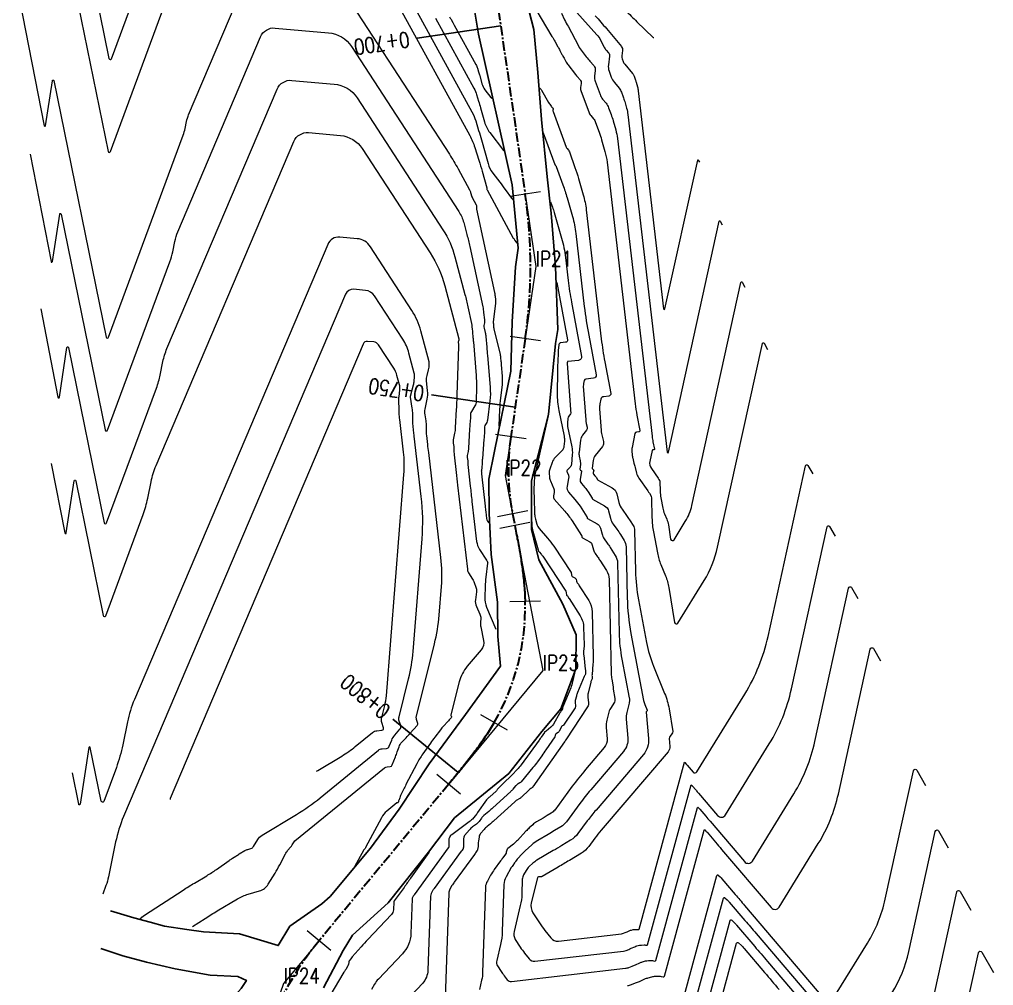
# Model space of a CAD drawing. Extents: x 337736 to 342002, y 3067251 to 3069533.
# Drawn here: x 338739.5 to 338866.2, y 3068732.4 to 3068858.2 of the extents above; entities that cross this region are included whole.
import ezdxf
from ezdxf.enums import TextEntityAlignment as Align

# ---------------------------------------------------------------- set-up
doc = ezdxf.new("R2010")
doc.units = 0
doc.header["$MEASUREMENT"] = 0
doc.linetypes.add('Center', pattern=[2, 1.25, -0.25, 0.25, -0.25])
for name, color, linetype, lineweight in [('BEC', 3, 'Continuous', 13), ('BES', 3, 'Continuous', 13), ('Chainage', 7, 'Continuous', 25), ('Contour', 4, 'Continuous', 0), ('IP_Line', 150, 'Continuous', 9), ('RC', 9, 'Center', 30)]:
    doc.layers.add(name, color=color, linetype=linetype, lineweight=lineweight)
doc.layers.add('IPName', color=7, linetype='Continuous')
doc.layers.add('RoadEdge', color=51, linetype='Continuous')
doc.styles.get("Standard").update_dxf_attribs({"font": 'simplex.shx'})

msp = doc.modelspace()

# ---------------------------------------------------------------- linework, layer by layer
at = {"layer": 'BEC'}
for points in [[(338807.3, 3068835.7), (338803.34, 3068835.12)], [(338807.3, 3068835.7), (338803.34, 3068835.12)], [(338807.3, 3068816.31), (338803.34, 3068816.89)], [(338807.3, 3068816.31), (338803.34, 3068816.89)], [(338805.43, 3068803.56), (338801.47, 3068804.14)], [(338805.43, 3068803.56), (338801.47, 3068804.14)], [(338805.64, 3068794.2), (338801.71, 3068793.44)], [(338805.64, 3068794.2), (338801.71, 3068793.44)], [(338807.31, 3068782.45), (338803.31, 3068782.35)], [(338807.31, 3068782.45), (338803.31, 3068782.35)], [(338803.01, 3068765.64), (338799.55, 3068767.65)], [(338803.01, 3068765.64), (338799.55, 3068767.65)], [(338780.03, 3068736.97), (338776.95, 3068739.53)], [(338780.03, 3068736.97), (338776.95, 3068739.53)]]:
    msp.add_lwpolyline(points, dxfattribs=at)
at = {"layer": 'BES'}
for points in [[(338807.3, 3068835.7), (338803.34, 3068835.12)], [(338807.3, 3068835.7), (338803.34, 3068835.12)], [(338807.3, 3068816.31), (338803.34, 3068816.89)], [(338807.3, 3068816.31), (338803.34, 3068816.89)], [(338805.43, 3068803.56), (338801.47, 3068804.14)], [(338805.43, 3068803.56), (338801.47, 3068804.14)], [(338805.64, 3068794.2), (338801.71, 3068793.44)], [(338805.64, 3068794.2), (338801.71, 3068793.44)], [(338805.93, 3068792.67), (338802, 3068791.92)], [(338805.93, 3068792.67), (338802, 3068791.92)], [(338796.88, 3068757.34), (338793.8, 3068759.89)], [(338796.88, 3068757.34), (338793.8, 3068759.89)], [(338780.03, 3068736.97), (338776.95, 3068739.53)], [(338780.03, 3068736.97), (338776.95, 3068739.53)]]:
    msp.add_lwpolyline(points, dxfattribs=at)
at = {"layer": 'Chainage'}
for p, q in [((338802.13, 3068857.31), (338791.24, 3068855.72)), ((338804.01, 3068807.7), (338793.13, 3068809.29)), ((338796.6, 3068760.14), (338788.08, 3068767.1))]:
    msp.add_line(p, q, dxfattribs=at)
at = {"layer": 'Contour'}
for points, elevation in [([(338741.15, 3068902.25), (338751.16, 3068853.06, 0.75516), (338751.49, 3068853.04), (338763.98, 3068886.88, 0.05294)], 1398), ([(338742.1, 3068884.9), (338751.04, 3068840.98, 0.75516), (338751.36, 3068840.95), (338764.3, 3068876, 0.0381)], 1399), ([(338805.7, 3068866.19), (338814.64, 3068856.17, -0.06431), (338815.12, 3068855.47), (338815.6, 3068854.54, 0.05956), (338815.85, 3068854.16), (338816.16, 3068853.8, -0.21137), (338816.28, 3068853.39), (338816.14, 3068852.24, 0.11977), (338816.23, 3068851.43), (338816.52, 3068850.66, 0.08499), (338816.93, 3068849.95), (338817.53, 3068849.21, -0.0863), (338817.84, 3068848.67), (338818.06, 3068848.08, -0.01705), (338818.26, 3068847.48), (338818.51, 3068846.59, -0.04104), (338818.67, 3068845.78), (338823.79, 3068801.83, 0.84645), (338823.96, 3068801.82), (338830.56, 3068831.89, -0.68822), (338830.69, 3068831.91), (338830.95, 3068831.44)], 1392), ([(338739.52, 3068860.74), (338742.72, 3068844.3, 0.84092), (338742.9, 3068844.31), (338743.8, 3068850.18, -0.83733), (338743.99, 3068850.19), (338750.79, 3068816.82, 0.75516), (338751.11, 3068816.79), (338760.82, 3068843.09, 0.0381), (338761.07, 3068843.97), (338761.26, 3068844.88, -0.05012), (338761.53, 3068845.76), (338768.72, 3068862.7, -0.3251)], 1401), ([(338782.09, 3068861.16), (338795.45, 3068840.61, -0.01874), (338796.58, 3068838.72), (338798.07, 3068835.99, -0.04956), (338798.22, 3068835.63), (338798.39, 3068835.09, -0.0566), (338798.4, 3068835.05), (338798.4, 3068835.01, 0.1056), (338798.42, 3068834.98), (338798.93, 3068834.04, -0.12496), (338798.97, 3068833.85), (338798.97, 3068833.65, 0.05274), (338798.99, 3068833.46), (338801.32, 3068822.62, -0.02801), (338801.4, 3068822.14), (338801.45, 3068821.65, -0.05717), (338801.44, 3068821.17), (338801.13, 3068818.79, 0.10582), (338801.14, 3068818.67), (338801.18, 3068818.56, -0.06122), (338801.2, 3068818.44), (338801.21, 3068818.12, 0.04758), (338801.25, 3068817.87), (338802.05, 3068814.57, -0.03866), (338802.12, 3068814.13), (338802.16, 3068813.68, 0.00003), (338802.2, 3068813.22), (338802.32, 3068811.73, -0.05092), (338802.3, 3068810.59), (338802.1, 3068808.91, 0.0206), (338801.98, 3068807.41), (338801.9, 3068805.28, 0.131715), (338801.92, 3068805.22, 0.131715)], 1401), ([(338805.46, 3068861.62), (338808.8, 3068855.95, -0.00497), (338809.16, 3068855.32), (338809.56, 3068854.61, -0.00706), (338809.83, 3068854.11), (338810.1, 3068853.61, 0.0077), (338810.37, 3068853.11), (338810.66, 3068852.6, 0.03751), (338810.98, 3068852.12), (338811.74, 3068851.15, 0.01111), (338812.09, 3068850.72), (338812.46, 3068850.3, -0.21137), (338812.6, 3068849.83), (338812.53, 3068849.31, 0.11977), (338812.59, 3068848.79), (338813.58, 3068846.11, 0.08499), (338813.85, 3068845.64), (338814.2, 3068845.22, -0.0863), (338814.47, 3068844.75), (338814.93, 3068843.49, -0.01705), (338815.26, 3068842.47), (338815.69, 3068840.95, -0.04104), (338815.97, 3068839.58), (338819.63, 3068808.13, 0.01732), (338819.85, 3068806.67), (338820.23, 3068804.64, -0.43831), (338820.1, 3068804.47), (338819.78, 3068804.44, 0.32871), (338819.6, 3068804.27), (338819.23, 3068802.43, 0.06688), (338819.2, 3068801.97), (338819.23, 3068801.5, 0.045), (338819.31, 3068801.04), (338819.47, 3068800.42, 0.00003), (338819.61, 3068799.86), (338819.8, 3068799.1, 0.09113), (338820.1, 3068798.46), (338821.28, 3068796.79, -0.01116), (338821.47, 3068796.5), (338821.65, 3068796.21, -0.13771), (338821.75, 3068795.89), (338821.81, 3068793.29, 0.04149), (338822, 3068791.46), (338822.52, 3068788.73, 0.04981), (338822.97, 3068787.21), (338823.57, 3068785.74, -0.05582), (338824, 3068784.21), (338824.75, 3068779.68, 0.69393), (338825.19, 3068779.59), (338828.59, 3068785.12, 0.08405), (338830.35, 3068789.48), (338836.17, 3068815.98, -0.68822), (338836.39, 3068816.01), (338836.83, 3068815.22)], 1394), ([(338788.54, 3068860.5), (338798.11, 3068843.04, -0.04956), (338798.76, 3068841.51), (338799.29, 3068839.83, -0.00823), (338799.71, 3068838.39), (338800.31, 3068836.25, -0.04835), (338800.32, 3068836.16), (338800.33, 3068836.08, 0.1056), (338800.35, 3068836), (338803.77, 3068829.71, 0.03425), (338803.98, 3068829.38), (338804.22, 3068829.06)], 1399), ([(338791.2, 3068859.2), (338798.38, 3068846.12, -0.04956), (338798.88, 3068844.94), (338799.26, 3068843.71, -0.00823), (338799.62, 3068842.48), (338800.48, 3068839.4, 0.0962), (338801.09, 3068838.17), (338802, 3068836.99, -0.00479), (338802.73, 3068836.01), (338803.55, 3068834.9, 0.014294), (338803.7, 3068834.7, 0.014294)], 1398), ([(338795.46, 3068858.49, -0.01024), (338795.68, 3068858.13), (338795.89, 3068857.77, -0.00577), (338796.09, 3068857.4), (338798.91, 3068852.27, -0.04956), (338799.1, 3068851.8), (338799.26, 3068851.32, -0.00823), (338799.4, 3068850.84), (338799.69, 3068849.79, 0.0962), (338800.08, 3068849.01), (338800.84, 3068848.01, 0.086174), (338800.98, 3068847.88, 0.086174)], 1396), ([(338810.02, 3068858.96), (338810.45, 3068858.11, 0.00429), (338810.89, 3068857.26), (338812.25, 3068854.7, 0.04412), (338812.71, 3068853.99), (338813.27, 3068853.29, 0.01111), (338813.74, 3068852.71), (338814.24, 3068852.14, -0.21137), (338814.43, 3068851.51), (338814.34, 3068850.79, 0.11977), (338814.42, 3068850.1), (338815.05, 3068848.38, 0.08499), (338815.39, 3068847.79), (338815.83, 3068847.26, -0.0863), (338816.17, 3068846.66), (338816.49, 3068845.78, -0.01705), (338816.76, 3068844.97), (338817.1, 3068843.77, -0.04104), (338817.32, 3068842.68), (338821.83, 3068803.9, 0.01732), (338821.94, 3068803.2), (338822.12, 3068802.22, -0.43831), (338822.06, 3068802.14), (338821.91, 3068802.13, 0.32871), (338821.82, 3068802.04), (338821.53, 3068800.63, 0.20547), (338821.73, 3068799.72), (338822.63, 3068798.44, -0.01116), (338822.72, 3068798.3), (338822.81, 3068798.16, -0.13771), (338822.85, 3068798.01), (338822.88, 3068796.76, 0.04149), (338822.97, 3068795.88), (338823.22, 3068794.56, 0.04981), (338823.44, 3068793.83), (338823.73, 3068793.12, -0.05582), (338823.94, 3068792.39), (338824.24, 3068790.53, 0.69393), (338824.69, 3068790.44), (338826.15, 3068792.82, 0.08405), (338827, 3068794.92), (338833.37, 3068823.94, -0.68822), (338833.54, 3068823.96), (338833.89, 3068823.33)], 1393), ([(338814.42, 3068858.64, -0.00704), (338815.88, 3068856.96), (338817.83, 3068854.64, -0.20896), (338817.99, 3068854.11), (338817.9, 3068853.41, 0.11977), (338817.95, 3068853.03), (338818.08, 3068852.66, 0.08499), (338818.28, 3068852.32), (338819.29, 3068851.11, -0.0863), (338819.49, 3068850.76), (338819.63, 3068850.37, -0.01705), (338819.75, 3068849.98), (338819.92, 3068849.4, -0.04104), (338820.03, 3068848.87), (338823.33, 3068820.48, 0.84645), (338823.5, 3068820.48), (338827.76, 3068839.85, -0.68822), (338827.84, 3068839.86), (338828.01, 3068839.56)], 1391), ([(338818.35, 3068859.35, 0.00488), (338819.86, 3068857.86), (338821.95, 3068855.81, 0.320116), (338822.05, 3068855.8, 0.320116)], 1389), ([(338793.65, 3068858.3), (338798.64, 3068849.19, -0.04956), (338798.99, 3068848.37), (338799.26, 3068847.52, -0.00823), (338799.51, 3068846.66), (338800.02, 3068844.81, 0.0962), (338800.72, 3068843.42), (338802.49, 3068841.1, 0.047038), (338802.53, 3068841.06, 0.047038)], 1397), ([(338740.9, 3068840.61), (338743.62, 3068826.64, 0.84092), (338743.8, 3068826.65), (338744.75, 3068832.83, -0.83733), (338744.94, 3068832.83), (338750.66, 3068804.73, 0.75516), (338750.99, 3068804.71), (338759.08, 3068826.63, 0.0381), (338759.45, 3068827.93), (338759.72, 3068829.25, -0.05012), (338760.12, 3068830.53), (338770.88, 3068855.89, -0.3251), (338772.8, 3068857.04), (338779.72, 3068856.43, -0.23053), (338782.73, 3068854.62), (338796.67, 3068833.17, -0.07943), (338797.32, 3068831.72), (338797.73, 3068830.16, -0.01197), (338798.11, 3068828.59), (338799.79, 3068820.76, -0.02801), (338799.91, 3068820), (338800, 3068819.05, -0.05717), (338800, 3068818.69), (338799.95, 3068818.34, 0.09209), (338799.97, 3068817.99), (338800.11, 3068817.41, -0.03866), (338800.2, 3068816.9), (338800.31, 3068815.51, 0.00003), (338800.41, 3068814.41), (338800.75, 3068810.29, -0.05092), (338800.72, 3068808.51), (338800.42, 3068806.01, -0.11376), (338800.31, 3068805.71), (338800.14, 3068805.44, 0.13249), (338800.04, 3068805.14), (338800, 3068804.23, -0.00958), (338799.95, 3068803.52), (338799.74, 3068800.98, 0.00784), (338799.71, 3068800.46), (338799.67, 3068799.75, -0.03764), (338799.65, 3068799.59), (338799.61, 3068799.41, 0.09197), (338799.61, 3068799.32), (338799.62, 3068799.22, -0.03952), (338799.63, 3068799.15), (338799.63, 3068799.07, 0.0262), (338799.64, 3068799), (338800.1, 3068794.81, 0.00135), (338800.18, 3068794.09), (338800.28, 3068793.2, 0.1179), (338800.41, 3068792.87), (338800.57, 3068792.63)], 1402), ([(338742.28, 3068820.48), (338744.52, 3068808.98, 0.84092), (338744.71, 3068808.99), (338745.7, 3068815.47, -0.83733), (338745.89, 3068815.48), (338750.54, 3068792.65, 0.75516), (338750.86, 3068792.63), (338757.34, 3068810.18, 0.0381), (338757.82, 3068811.88), (338758.18, 3068813.62, -0.05012), (338758.7, 3068815.31), (338773.04, 3068849.08, -0.3251), (338774.96, 3068850.23), (338780.45, 3068849.75, -0.23053), (338783.45, 3068847.94), (338794.61, 3068830.78, -0.07943), (338796.18, 3068827.24), (338797.48, 3068822.34, -0.01197), (338797.86, 3068820.76), (338798.33, 3068818.57, -0.02801), (338798.39, 3068818.2), (338798.43, 3068817.82, -0.00392), (338798.46, 3068817.45), (338798.52, 3068816.76, 0.00003), (338798.57, 3068816.18), (338798.93, 3068811.82, -0.02548), (338798.98, 3068810.34), (338798.95, 3068808.45, -0.13957), (338798.76, 3068807.85), (338798.31, 3068807.14, 0.13249), (338798.22, 3068806.87), (338798.21, 3068806.58, -0.00958), (338798.19, 3068806.29), (338798.12, 3068805.46, 0.00784), (338798.07, 3068804.82), (338797.95, 3068802.38, -0.03764), (338797.89, 3068801.94), (338797.78, 3068801.42, 0.09197), (338797.78, 3068801.17), (338797.82, 3068800.89, -0.03952), (338797.84, 3068800.68), (338797.84, 3068800.47, 0.0262), (338797.85, 3068800.25), (338798.17, 3068797.4, 0.00135), (338798.39, 3068795.43), (338799, 3068790.22, 0.1179), (338799.38, 3068789.17), (338800.3, 3068787.79, -0.05596), (338800.37, 3068787.66), (338800.42, 3068787.52, -0.12399), (338800.43, 3068787.38), (338800.2, 3068785.59, 0.02521), (338800.1, 3068784.35), (338800.05, 3068782.97, 0.10848), (338800.29, 3068781.68), (338801.51, 3068778.81)], 1403), ([(338807.13, 3068849.3, -0.103283), (338807.44, 3068848.95), (338808.36, 3068847.34, 0.03751), (338808.5, 3068847.12), (338808.69, 3068846.88, 0.01111), (338808.79, 3068846.75), (338808.9, 3068846.63, -0.21137), (338808.94, 3068846.49), (338808.92, 3068846.34, 0.11977), (338808.94, 3068846.19), (338810.65, 3068841.55, 0.08499), (338810.77, 3068841.34), (338810.93, 3068841.14, -0.0863), (338811.06, 3068840.93), (338811.79, 3068838.9, -0.01705), (338812.26, 3068837.46), (338812.87, 3068835.32, -0.04104), (338813.26, 3068833.38), (338815.22, 3068816.57, 0.01732), (338815.67, 3068813.6), (338816.44, 3068809.48, -0.43831), (338816.18, 3068809.13), (338815.53, 3068809.06, 0.32871), (338815.16, 3068808.72), (338815.04, 3068808.11, 0.06688), (338815, 3068807.5), (338815.2, 3068804.65, 0.045), (338815.31, 3068803.93), (338815.49, 3068803.22, -0.23567), (338815.36, 3068802.59), (338814.42, 3068801.41, 0.14064), (338814.15, 3068800.77), (338814.03, 3068799.76, 0.28823), (338814.08, 3068799.66), (338814.18, 3068799.59, -0.30889), (338814.23, 3068799.49), (338814.16, 3068799.18, 0.23122), (338814.22, 3068798.96), (338814.38, 3068798.78, -0.03392), (338814.53, 3068798.58), (338814.73, 3068798.28, -0.13175), (338814.73, 3068798.26), (338814.74, 3068798.25, 0.25932), (338814.74, 3068798.23), (338816.61, 3068797.21, -0.20827), (338817.23, 3068796.41), (338817.52, 3068795.28, 0.09113), (338817.93, 3068794.4), (338818.58, 3068793.48, -0.01116), (338818.97, 3068792.89), (338819.35, 3068792.3, -0.13771), (338819.54, 3068791.65), (338819.66, 3068786.36, 0.04149), (338820.05, 3068782.63), (338821.11, 3068777.07, 0.04981), (338822.02, 3068773.98), (338823.46, 3068770.44, -0.05582), (338824.03, 3068768.43), (338824.51, 3068765.5, -0.22789), (338824.41, 3068765.18), (338824.16, 3068764.9, 0.20673), (338824.05, 3068764.57), (338824.14, 3068763.55, -0.19977), (338823.91, 3068762.84), (338815.21, 3068752.65, 0.01754), (338814.38, 3068751.6), (338813.6, 3068750.54, -0.09834), (338812.63, 3068749.66), (338811.06, 3068748.71, -0.00307), (338809.62, 3068747.85), (338807.53, 3068746.63, -0.14211), (338807.3, 3068746.57), (338807.05, 3068746.58, 0.35595), (338806.9, 3068746.46), (338806.11, 3068743.2, 0.20465), (338806.33, 3068741.89), (338807.17, 3068740.59, 0.0253), (338807.88, 3068739.59), (338808.65, 3068738.62, 0.25903), (338809.64, 3068738.21), (338817.83, 3068739.16, 0.06455), (338818.09, 3068739.22), (338818.34, 3068739.32, 0.01254), (338818.58, 3068739.42), (338818.92, 3068739.57, -0.03832), (338819.13, 3068739.65), (338819.36, 3068739.71, -0.06393), (338819.56, 3068739.74), (338819.82, 3068739.74, -0.05827), (338819.94, 3068739.73), (338820.06, 3068739.7, 0.40065), (338820.13, 3068739.75), (338826.04, 3068761.48, -0.5731), (338826.05, 3068761.48), (338826.08, 3068761.46, -0.0221), (338826.1, 3068761.44), (338826.26, 3068761.24, -0.00024), (338826.38, 3068761.11), (338827.15, 3068760.2, 0.50949), (338827.65, 3068760.24), (338833.88, 3068770.36, 0.08405), (338836.91, 3068777.86), (338841.78, 3068800.07, -0.68822), (338842.08, 3068800.12), (338842.72, 3068799)], 1396), ([(338743.66, 3068800.35), (338745.42, 3068791.33, 0.84092), (338745.61, 3068791.33), (338746.65, 3068798.12, -0.83733), (338746.84, 3068798.12), (338750.41, 3068780.57, 0.75516), (338750.74, 3068780.55), (338755.6, 3068793.72, 0.0381), (338756.2, 3068795.84), (338756.64, 3068798, -0.05012), (338757.29, 3068800.09), (338775.2, 3068842.27, -0.3251), (338777.12, 3068843.42), (338781.27, 3068843.05, -0.23053), (338784.12, 3068841.34), (338792.94, 3068827.77, -0.07943), (338794.85, 3068823.48), (338796.67, 3068816.61, -0.09223), (338796.68, 3068816.55), (338796.67, 3068816.48, -0.03678), (338796.66, 3068816.42), (338796.62, 3068816.27, 0.0883), (338796.61, 3068816.16), (338796.64, 3068815.85, -0.03277), (338796.65, 3068815.6), (338796.43, 3068809.29, -0.0046), (338796.35, 3068807.43), (338796.22, 3068805.02, -0.03764), (338796.13, 3068804.3), (338795.95, 3068803.43, 0.09197), (338795.95, 3068803.02), (338796.02, 3068802.56, -0.03952), (338796.05, 3068802.21), (338796.05, 3068801.86, 0.0262), (338796.07, 3068801.51), (338796.33, 3068799.21, 0.00135), (338796.52, 3068797.56), (338797.79, 3068786.61, 0.1179), (338798.01, 3068786), (338798.39, 3068785.44, -0.05596), (338798.67, 3068784.88), (338798.9, 3068784.29, -0.12399), (338798.97, 3068783.68), (338798.83, 3068782.63, 0.14219), (338798.96, 3068781.77), (338799.42, 3068780.77, -0.12016), (338799.53, 3068780.23), (338799.5, 3068779.68, 0.05995), (338799.54, 3068779.12), (338799.89, 3068777.34, -0.22698), (338799.58, 3068776.12), (338797.77, 3068773.97, 0.11393), (338796.74, 3068771.94), (338795.66, 3068767.64, 0.14191), (338795.67, 3068767.51), (338795.71, 3068767.39, -0.26667), (338795.69, 3068767.28), (338795.44, 3068767, -0.00747), (338795.25, 3068766.78), (338794.7, 3068766.2, 0.02591), (338794.29, 3068765.72), (338793.57, 3068764.77, 0.0088), (338792.98, 3068763.96), (338791.99, 3068762.56, 0.03382), (338791.22, 3068761.29), (338789.8, 3068758.57, 0.00779), (338789.49, 3068757.95), (338789.11, 3068757.14, 0.02839), (338788.99, 3068756.87), (338788.87, 3068756.5, -0.0107), (338788.83, 3068756.39), (338788.77, 3068756.24, -0.28543), (338788.73, 3068756.21), (338788.67, 3068756.21, 0.15183), (338788.62, 3068756.19), (338787.32, 3068755.13, 0.09973), (338786.62, 3068754.27), (338784.55, 3068750.39, -0.05931), (338784.48, 3068750.28), (338784.39, 3068750.19, 0.05764), (338784.32, 3068750.08), (338783.11, 3068747.86)], 1404), ([(338807.67, 3068843.38), (338809.18, 3068839.27, 0.08499), (338809.23, 3068839.18), (338809.3, 3068839.1, -0.0863), (338809.35, 3068839.02), (338810.22, 3068836.61, -0.01705), (338810.76, 3068834.96), (338811.46, 3068832.51, -0.04104), (338811.91, 3068830.28), (338813.01, 3068820.8, 0.01732), (338813.58, 3068817.06), (338814.55, 3068811.89, -0.43831), (338814.22, 3068811.46), (338813.2, 3068811.35, 0.32871), (338812.98, 3068811.15), (338812.91, 3068810.79, 0.06688), (338812.88, 3068810.43), (338813.19, 3068806.03, 0.045), (338813.27, 3068805.57), (338813.38, 3068805.11, -0.23567), (338813.3, 3068804.7), (338812.77, 3068804.04, 0.14064), (338812.5, 3068803.41), (338812.32, 3068801.85, 0.08005), (338812.34, 3068801.3), (338812.46, 3068800.71, -0.07107), (338812.49, 3068800.25), (338812.44, 3068799.61, 0.27859), (338812.5, 3068799.5), (338812.62, 3068799.43, -0.30889), (338812.66, 3068799.32), (338812.47, 3068798.34, 0.23122), (338812.63, 3068797.75), (338813.08, 3068797.23, -0.03392), (338813.49, 3068796.69), (338814.04, 3068795.86, -0.13175), (338814.05, 3068795.81), (338814.06, 3068795.76, 0.25932), (338814.08, 3068795.72), (338815.64, 3068794.87, -0.20827), (338816.17, 3068794.19), (338816.42, 3068793.23, 0.09113), (338816.76, 3068792.48), (338817.24, 3068791.8, -0.01116), (338817.71, 3068791.11), (338818.19, 3068790.35, -0.13771), (338818.44, 3068789.54), (338818.59, 3068782.9, 0.04149), (338819.08, 3068778.22), (338820.73, 3068769.52, 0.04981), (338820.88, 3068768.98), (338821.18, 3068768.25, -0.28737), (338821.17, 3068768.17), (338821.1, 3068768.1, 0.20673), (338821.07, 3068768.01), (338821.36, 3068764.56, -0.19977), (338820.7, 3068762.51), (338814.53, 3068755.27, 0.01754), (338813.4, 3068753.86), (338812.18, 3068752.2, -0.09834), (338811.23, 3068751.33), (338810.1, 3068750.65, -0.00307), (338808.97, 3068749.98), (338806.83, 3068748.72, 0.05234), (338806.31, 3068748.34), (338805.82, 3068747.9, 0.07806), (338805.43, 3068747.41), (338805.11, 3068746.85, 0.12211), (338804.94, 3068746.26), (338804.88, 3068744.31, -0.05093), (338804.68, 3068742.83), (338803.86, 3068739.44, 0.20465), (338804.03, 3068738.43), (338804.68, 3068737.42, 0.0253), (338805.23, 3068736.65), (338805.82, 3068735.9, 0.25903), (338806.59, 3068735.59), (338818.09, 3068736.91, 0.06455), (338818.44, 3068737), (338818.78, 3068737.13, 0.01254), (338819.12, 3068737.27), (338819.57, 3068737.47, -0.03832), (338819.86, 3068737.58), (338820.17, 3068737.66, -0.06393), (338820.45, 3068737.7), (338820.8, 3068737.71, -0.05827), (338820.96, 3068737.69), (338821.13, 3068737.66, 0.40065), (338821.23, 3068737.72), (338826.89, 3068758.53, -0.5731), (338826.93, 3068758.54), (338827, 3068758.48, -0.0221), (338827.06, 3068758.41), (338827.54, 3068757.85, -0.00024), (338827.88, 3068757.46), (338830.35, 3068754.55, 0.50949), (338831.38, 3068754.63), (338837.07, 3068763.87, 0.08405), (338839.96, 3068771.02), (338844.59, 3068792.12, -0.68822), (338844.93, 3068792.17), (338845.66, 3068790.89)], 1397), ([(338808.62, 3068834.41), (338808.87, 3068833.74, -0.01705), (338809.09, 3068833.05), (338810.05, 3068829.69, -0.04104), (338810.56, 3068827.18), (338810.91, 3068824.19, 0.01732), (338811.34, 3068821.35), (338812.65, 3068814.31, -0.43831), (338812.26, 3068813.78), (338810.86, 3068813.64, 0.32871), (338810.8, 3068813.58), (338810.78, 3068813.47, 0.06688), (338810.77, 3068813.36), (338811.19, 3068807.41, 0.045), (338811.22, 3068807.2), (338811.27, 3068807, -0.23567), (338811.23, 3068806.81), (338811, 3068806.52, 0.14064), (338810.88, 3068806.23), (338810.81, 3068805.66, 0.08005), (338810.83, 3068805.17), (338811.38, 3068802.53, -0.07107), (338811.44, 3068801.54), (338811.33, 3068800.25, -0.17716), (338811.16, 3068799.87), (338810.83, 3068799.55, 0.30593), (338810.77, 3068799.22), (338810.93, 3068798.85, -0.15056), (338810.97, 3068798.46), (338810.76, 3068797.38, 0.23122), (338810.96, 3068796.63), (338811.78, 3068795.69, -0.03392), (338812.45, 3068794.8), (338813.35, 3068793.44, -0.13175), (338813.37, 3068793.36), (338813.38, 3068793.27, 0.25932), (338813.42, 3068793.21), (338814.68, 3068792.52, -0.20827), (338815.11, 3068791.97), (338815.31, 3068791.18, 0.09113), (338815.6, 3068790.57), (338815.99, 3068790.01, -0.01116), (338816.37, 3068789.45), (338817.04, 3068788.39, -0.13771), (338817.34, 3068787.42), (338817.53, 3068778.33, 0.04149), (338817.9, 3068774.89), (338818.85, 3068769.88, -0.04613), (338818.87, 3068769.64), (338818.87, 3068769.4, -0.06453), (338818.84, 3068769.17), (338818.53, 3068767.98, 0.08453), (338818.46, 3068767.1), (338818.66, 3068764.62, -0.19977), (338818.11, 3068762.9), (338813.84, 3068757.9, 0.01754), (338812.42, 3068756.11), (338810.67, 3068753.73, -0.09834), (338809.97, 3068753.09), (338809.14, 3068752.59, -0.00307), (338808.31, 3068752.1), (338806.96, 3068751.31, 0.05234), (338806.18, 3068750.73), (338805.33, 3068749.96, 0.02077), (338804.9, 3068749.53), (338804.35, 3068748.94, 0.0321), (338804.2, 3068748.76), (338804.07, 3068748.57, -0.00246), (338803.93, 3068748.38), (338803.7, 3068748.06, 0.02751), (338803.51, 3068747.77), (338802.82, 3068746.56, 0.12211), (338802.54, 3068745.59), (338802.34, 3068739.44, -0.05093), (338802.11, 3068737.77), (338801.61, 3068735.68, 0.20465), (338801.73, 3068734.97), (338802.18, 3068734.25, 0.0253), (338802.58, 3068733.71), (338802.99, 3068733.18, 0.25903), (338803.53, 3068732.96), (338818.36, 3068734.67, 0.06455), (338818.8, 3068734.78), (338819.23, 3068734.94, 0.01254), (338819.65, 3068735.12), (338820.23, 3068735.38, -0.03832), (338820.59, 3068735.51), (338820.99, 3068735.62, -0.06393), (338821.34, 3068735.67), (338821.78, 3068735.68, -0.05827), (338821.99, 3068735.65), (338822.19, 3068735.61, 0.40065), (338822.32, 3068735.69), (338827.73, 3068755.59, -0.5731), (338827.81, 3068755.61), (338827.92, 3068755.5, -0.0221), (338828.02, 3068755.39), (338828.81, 3068754.46, -0.00024), (338829.37, 3068753.81), (338833.84, 3068748.55, 0.50949), (338834.88, 3068748.63), (338840.26, 3068757.38, 0.08405), (338843.01, 3068764.19), (338847.39, 3068784.16, -0.68822), (338847.78, 3068784.22), (338848.6, 3068782.78)], 1398), ([(338762.02, 3068740.13), (338763.68, 3068741.17, -0.00623), (338765.25, 3068742.14), (338767.88, 3068743.71, -0.06423), (338769.28, 3068744.32), (338770.75, 3068744.74, 0.18618), (338771.89, 3068745.61), (338772.77, 3068747.04, 0.02012), (338773.38, 3068748.13), (338774.12, 3068749.56, -0.06348), (338774.41, 3068749.99), (338774.82, 3068750.46, 0.05931), (338775, 3068750.72), (338775.16, 3068751, -0.09973), (338775.36, 3068751.25), (338787.03, 3068760.77, -0.15183), (338787.37, 3068760.9), (338787.75, 3068760.93, 0.28543), (338788.01, 3068761.13), (338788.43, 3068762.18, 0.0107), (338788.67, 3068762.83), (338788.9, 3068763.49, -0.10507), (338789.25, 3068764.08), (338789.82, 3068764.68, 0.00747), (338790.35, 3068765.26), (338791.24, 3068766.27, 0.26667), (338791.32, 3068766.64), (338791.18, 3068767.06, -0.14191), (338791.16, 3068767.48), (338793.51, 3068776.9, 0.04133), (338794.12, 3068780.61), (338794.42, 3068784.37, 0.04887), (338794.35, 3068788.12), (338792.76, 3068801.81, -0.00135), (338792.64, 3068802.82), (338792.51, 3068804.02, -0.0262), (338792.47, 3068804.65), (338792.47, 3068805.28, 0.03952), (338792.42, 3068805.9), (338792.28, 3068806.71, -0.09197), (338792.3, 3068807.45), (338792.56, 3068808.73, 0.07513), (338792.62, 3068809.82), (338792.49, 3068811.17, -0.0883), (338792.54, 3068811.8), (338792.74, 3068812.55, 0.03678), (338792.8, 3068812.9), (338792.84, 3068813.26, 0.09223), (338792.81, 3068813.61), (338791.74, 3068817.65, 0.07943), (338790.57, 3068820.28), (338785.18, 3068828.57, 0.23053), (338783.44, 3068829.62), (338781.19, 3068829.82, 0.3251), (338779.62, 3068828.88), (338754.47, 3068769.64, 0.05012), (338753.56, 3068766.74), (338752.95, 3068763.74, -0.0381), (338752.12, 3068760.81), (338750.48, 3068756.38, -0.75516), (338750.16, 3068756.41), (338748.73, 3068763.41, 0.83733), (338748.55, 3068763.41), (338747.41, 3068756.01, -0.84092), (338747.23, 3068756.01), (338746.43, 3068760.09)], 1406), ([(338755.16, 3068740.98, -0.089951), (338755.78, 3068741.57), (338760.8, 3068744.84, -0.01007), (338762.28, 3068745.77), (338763.88, 3068746.72, 0.01945), (338765.15, 3068747.54), (338766.79, 3068748.7, -0.01302), (338767.23, 3068748.99), (338767.67, 3068749.27, -0.00623), (338768.12, 3068749.55), (338768.85, 3068749.98, -0.06423), (338769.23, 3068750.15), (338769.64, 3068750.27, 0.18618), (338769.96, 3068750.51), (338770.51, 3068751.41, -0.11885), (338771.09, 3068751.99), (338775.57, 3068754.7, 0.03487), (338778.64, 3068756.86), (338786.23, 3068763.05, -0.15183), (338786.71, 3068763.25), (338787.26, 3068763.29, 0.28543), (338787.63, 3068763.57), (338787.95, 3068764.37, -0.08673), (338788.34, 3068765), (338789.01, 3068765.77, 0.26667), (338789.12, 3068766.27), (338788.93, 3068766.84, -0.14191), (338788.91, 3068767.41), (338790.15, 3068772.36, 0.04133), (338790.73, 3068775.9), (338791.9, 3068790.57, 0.04887), (338791.8, 3068796.06), (338790.88, 3068803.94, -0.00135), (338790.8, 3068804.63), (338790.72, 3068805.32, -0.0262), (338790.68, 3068806.01), (338790.68, 3068806.81, 0.03952), (338790.62, 3068807.57), (338790.38, 3068809, -0.09197), (338790.38, 3068809.03), (338790.39, 3068809.05, 0.07513), (338790.39, 3068809.08), (338790.38, 3068809.11, -0.0883), (338790.39, 3068809.13), (338790.78, 3068810.62, 0.03678), (338790.87, 3068811.12), (338790.92, 3068811.62, 0.09223), (338790.88, 3068812.11), (338790.18, 3068814.74, 0.07943), (338789.39, 3068816.53), (338785.71, 3068822.19, 0.23053), (338784.53, 3068822.9), (338782.99, 3068823.04, 0.3251), (338781.92, 3068822.39), (338753.06, 3068754.42, 0.05012), (338752.03, 3068751.11), (338751.1, 3068746.58, -0.0381), (338750.77, 3068745.43), (338750.36, 3068744.31)], 1407), ([(338809.42, 3068823.9), (338810.81, 3068816.45, -0.43831), (338810.58, 3068816.14), (338809.95, 3068816.08, 0.35052), (338809.7, 3068815.83), (338809.64, 3068815.38, 0.0194), (338809.61, 3068814.93), (338809.55, 3068813.47, 0.00673), (338809.52, 3068812.34), (338809.48, 3068809.5, 0.05427), (338809.69, 3068807.26), (338810.37, 3068803.93, -0.07107), (338810.41, 3068803.26), (338810.36, 3068802.59, -0.17716), (338810.09, 3068802.02), (338809.22, 3068801.14, 0.10866), (338808.81, 3068800.49), (338808.5, 3068799.63, 0.10751), (338808.43, 3068799.12), (338808.47, 3068798.59, 0.08173), (338808.59, 3068798.09), (338809.03, 3068797.07, -0.15056), (338809.08, 3068796.61), (338808.99, 3068796.14, 0.23122), (338809.1, 3068795.73), (338810.48, 3068794.15, -0.03392), (338811.41, 3068792.91), (338812.66, 3068791.01, -0.13175), (338812.69, 3068790.91), (338812.7, 3068790.79, 0.25932), (338812.75, 3068790.7), (338813.72, 3068790.18, -0.20827), (338814.05, 3068789.75), (338814.21, 3068789.13, 0.09113), (338814.43, 3068788.66), (338814.73, 3068788.22, -0.01116), (338815.03, 3068787.78), (338815.89, 3068786.44, -0.13771), (338816.24, 3068785.3), (338816.5, 3068773.01, 0.04149), (338816.58, 3068772.3), (338816.77, 3068771.28, -0.04613), (338816.78, 3068771.19), (338816.78, 3068771.09, 0.03772), (338816.78, 3068770.99), (338816.97, 3068769.79, -0.1857), (338816.84, 3068769.18), (338816.48, 3068768.62, 0.08164), (338816.21, 3068768.02), (338815.93, 3068766.96, 0.08453), (338815.85, 3068766.02), (338815.97, 3068764.54, -0.19977), (338815.6, 3068763.39), (338813.16, 3068760.52, 0.01754), (338811.44, 3068758.36), (338809.16, 3068755.26, -0.09834), (338808.71, 3068754.86), (338808.18, 3068754.54, -0.00307), (338807.66, 3068754.22), (338806.79, 3068753.72, 0.05234), (338806.3, 3068753.35), (338805.84, 3068752.94, 0.02077), (338805.41, 3068752.51), (338804.31, 3068751.32, -0.03773), (338803.79, 3068750.84), (338803.05, 3068750.25, 0.17458), (338802.92, 3068750.04), (338802.86, 3068749.78, -0.10341), (338802.76, 3068749.54), (338802.4, 3068749.05, -0.00246), (338802.12, 3068748.65), (338801.3, 3068747.52, 0.02751), (338800.82, 3068746.79), (338800.39, 3068746.03, 0.12211), (338800.15, 3068745.21), (338799.78, 3068734.12, -0.05093), (338799.65, 3068733.14), (338799.36, 3068731.92, 0.20465)], 1399), ([(338786.24, 3068815.8, 0.23053), (338785.61, 3068816.18), (338784.79, 3068816.26, 0.3251), (338784.22, 3068815.91), (338759.11, 3068756.78, 0.320327), (338759.14, 3068756.65, 0.320327)], 1408), ([(338778.18, 3068760.34, 0.077218), (338778.35, 3068760.41), (338781.45, 3068762.29, 0.03487), (338783.21, 3068763.53), (338785.45, 3068765.36, -0.15183), (338786.03, 3068765.59), (338786.67, 3068765.65, 0.48568), (338786.89, 3068765.98), (338786.68, 3068766.64, -0.14191), (338786.65, 3068767.3), (338787.04, 3068768.85, 0.04133), (338787.25, 3068770.13), (338789.54, 3068798.94, 0.04887), (338789.49, 3068801.86), (338789, 3068806.07, -0.00135), (338788.96, 3068806.43), (338788.92, 3068806.8, -0.0262), (338788.9, 3068807.17), (338788.89, 3068808.77, 0.03952), (338788.88, 3068808.82), (338788.87, 3068808.88, -0.10519), (338788.88, 3068808.93), (338788.89, 3068808.98, 0.03678), (338788.9, 3068809.03), (338789, 3068809.97, 0.09223), (338788.95, 3068810.61), (338788.63, 3068811.83, 0.07943), (338788.21, 3068812.79), (338786.24, 3068815.8)], 1408), ([(338808.32, 3068806.58), (338806.59, 3068798.9, 0.05201), (338806.48, 3068797.92), (338806.46, 3068796.93, 0.0107), (338806.47, 3068795.94), (338806.54, 3068793.79, 0.06301), (338806.64, 3068793.13), (338806.83, 3068792.48, 0.10916), (338807.15, 3068791.9), (338808.23, 3068790.65, -0.03392), (338809.03, 3068789.59), (338811.28, 3068786.17, -0.13175), (338811.33, 3068786), (338811.34, 3068785.82, 0.25932), (338811.43, 3068785.68), (338811.79, 3068785.49, -0.20827), (338811.93, 3068785.3), (338812, 3068785.04, 0.09113), (338812.09, 3068784.83), (338812.23, 3068784.64, -0.01116), (338812.35, 3068784.45), (338813.58, 3068782.53, -0.13771), (338814.03, 3068781.06), (338814.16, 3068775.23, -0.02702), (338814.12, 3068774.25), (338814.01, 3068772.89, 0.04998), (338814.01, 3068772.69), (338814.04, 3068772.4, -0.16588), (338814.04, 3068772.38), (338814.02, 3068772.36, 0.03703), (338814.01, 3068772.34), (338813.9, 3068772.08, 0.03702), (338813.84, 3068771.89), (338813.49, 3068770.49, 0.10087), (338813.46, 3068769.89), (338813.55, 3068769.27, -0.1857), (338813.43, 3068768.7), (338810.6, 3068764.39, 0.08164), (338810.6, 3068764.39), (338810.6, 3068764.38, 0.08453), (338810.6, 3068764.38), (338810.6, 3068764.38, -0.19977), (338810.6, 3068764.37), (338810.59, 3068764.36, 0.01754), (338810.58, 3068764.35), (338810.5, 3068764.24, 0.0062), (338810.44, 3068764.16), (338806.62, 3068758.71, -0.02315), (338806.44, 3068758.47), (338806.21, 3068758.2, -0.0649), (338806.07, 3068758.07), (338805.91, 3068757.96, 0.03838), (338805.77, 3068757.84), (338804.82, 3068756.94, -0.05934), (338804.54, 3068756.73), (338804.23, 3068756.55, 0.05446), (338803.95, 3068756.34), (338801.24, 3068753.87, -0.01467), (338800.81, 3068753.49), (338800.37, 3068753.13, 0.04616), (338799.96, 3068752.74), (338799.51, 3068752.2, 0.13531), (338799.31, 3068751.78), (338799.22, 3068751.21, 0.04027), (338799.19, 3068750.91), (338799.19, 3068750.56, -0.0509), (338799.17, 3068750.35), (338799.12, 3068750.14, -0.10341), (338799.04, 3068749.95), (338798.87, 3068749.71, -0.00246), (338798.71, 3068749.49), (338796.09, 3068745.89, 0.02751), (338795.79, 3068745.43), (338795.52, 3068744.96, 0.12211), (338795.38, 3068744.45), (338794.88, 3068729.55, -0.1837)], 1401), ([(338806.16, 3068792.79), (338806.18, 3068792.37, 0.06301), (338806.3, 3068791.55), (338807, 3068789.13, 0.10916), (338807.16, 3068788.83), (338807.39, 3068788.57, -0.03392), (338807.6, 3068788.29), (338810.59, 3068783.75, -0.13175), (338810.65, 3068783.55), (338810.67, 3068783.28, 0.25932), (338810.72, 3068783.2), (338810.82, 3068783.14, -0.20827), (338810.87, 3068783.08), (338810.89, 3068782.99, 0.09113), (338810.93, 3068782.92), (338810.97, 3068782.85, -0.01116), (338811.02, 3068782.79), (338812.46, 3068780.53, -0.13771), (338812.92, 3068779.01), (338812.97, 3068776.76, -0.02702), (338812.96, 3068776.31), (338812.92, 3068775.86, 0.04998), (338812.93, 3068775.41), (338813.13, 3068773.61, -0.02198), (338813.15, 3068773.37), (338813.16, 3068773.02, 0.05094), (338813.16, 3068772.99), (338813.17, 3068772.96, -0.19574), (338813.16, 3068772.93), (338813.06, 3068772.77, 0.03703), (338813, 3068772.66), (338812.12, 3068770.55, 0.03702), (338811.97, 3068770.09), (338811.83, 3068769.53, 0.10087), (338811.81, 3068769.21), (338811.86, 3068768.88, -0.1857), (338811.8, 3068768.58), (338810.31, 3068766.31, -0.16958), (338810.24, 3068766.25), (338810.14, 3068766.22, 0.19935), (338810.07, 3068766.16), (338809.75, 3068765.52, -0.14395), (338809.6, 3068765.36), (338809.37, 3068765.22, 0.18945), (338809.28, 3068765.11), (338809.23, 3068764.95, -0.0781), (338809.16, 3068764.81), (338808.01, 3068763.12, -0.00276), (338807.46, 3068762.33), (338806.91, 3068761.55, -0.02315), (338806.33, 3068760.79), (338804.77, 3068758.95, -0.0649), (338804.6, 3068758.8), (338804.39, 3068758.66, 0.00745), (338804.27, 3068758.57), (338804.08, 3068758.43, 0.04276), (338804.07, 3068758.42), (338804.07, 3068758.42, 0.02199), (338804.07, 3068758.42), (338803.71, 3068757.96, -0.0387), (338803.44, 3068757.68), (338801.12, 3068755.55, -0.01467), (338800.58, 3068755.09), (338799.95, 3068754.57, 0.07011), (338799.61, 3068754.21), (338799.32, 3068753.79, -0.08278), (338798.97, 3068753.44), (338798.48, 3068753.07, 0.05879), (338798.06, 3068752.68), (338797.44, 3068751.96, 0.13531), (338797.35, 3068751.75), (338797.31, 3068751.53, 0.04027), (338797.29, 3068751.3), (338797.29, 3068750.54, -0.0509), (338797.28, 3068750.42), (338797.25, 3068750.29, -0.10341), (338797.2, 3068750.18), (338797.1, 3068750.04, -0.00246), (338797, 3068749.91), (338793.48, 3068745.07, 0.02751), (338793.27, 3068744.75), (338793.09, 3068744.42, 0.12211), (338792.99, 3068744.07), (338792.66, 3068734.42, -0.1837), (338791.94, 3068732.7), (338790.51, 3068731.19, 0.05978)], 1402), ([(338818.62, 3068732.42, 0.06455), (338819.16, 3068732.55), (338819.68, 3068732.76, 0.01254), (338820.19, 3068732.97), (338820.88, 3068733.28, -0.03832), (338821.33, 3068733.44), (338821.8, 3068733.57, -0.06393), (338822.23, 3068733.64), (338822.76, 3068733.64, -0.05827), (338823.01, 3068733.62), (338823.26, 3068733.56, 0.40065), (338823.42, 3068733.66), (338828.58, 3068752.64, -0.5731), (338828.68, 3068752.67), (338828.84, 3068752.52, -0.0221), (338828.98, 3068752.37), (338830.09, 3068751.07, -0.00024), (338830.87, 3068750.15), (338837.34, 3068742.56, 0.50949), (338838.37, 3068742.64), (338843.45, 3068750.9, 0.08405), (338846.06, 3068757.35), (338850.2, 3068776.21, -0.68822), (338850.63, 3068776.27), (338851.54, 3068774.67)], 1399), ([(338811.71, 3068773.09), (338811.48, 3068771.96, -0.04923), (338811.24, 3068771.17), (338810.21, 3068768.69, 0.03702), (338810.19, 3068768.64), (338810.17, 3068768.57, 0.10087), (338810.17, 3068768.53), (338810.18, 3068768.49, -0.1857), (338810.17, 3068768.45), (338809.99, 3068768.18, -0.16958), (338809.98, 3068768.17), (338809.97, 3068768.17, 0.19935), (338809.96, 3068768.16), (338809.89, 3068768.02, -0.01271), (338809.83, 3068767.92), (338808.99, 3068766.43, -0.09846), (338808.64, 3068766.03), (338808.03, 3068765.55, -0.03212), (338807.96, 3068765.5), (338807.85, 3068765.44, 0.18945), (338807.83, 3068765.42), (338807.83, 3068765.39, -0.0781), (338807.81, 3068765.36), (338807.4, 3068764.76, -0.0074), (338807.12, 3068764.36), (338804.78, 3068761.15, -0.03214), (338804.26, 3068760.52), (338803.61, 3068759.84, -0.01667), (338803.22, 3068759.45), (338802.81, 3068759.07, 0.01565), (338802.41, 3068758.68), (338801.72, 3068757.96, 0.02199), (338801.64, 3068757.87), (338801.57, 3068757.78, -0.0387), (338801.49, 3068757.69), (338800.77, 3068757.03, -0.01467), (338800.6, 3068756.88), (338800.43, 3068756.74, 0.07011), (338800.28, 3068756.58), (338799.13, 3068754.93, -0.02587), (338798.79, 3068754.5), (338798.44, 3068754.09, -0.05547), (338798.04, 3068753.72), (338795.79, 3068752.05, -0.10159), (338795.73, 3068752.02), (338795.66, 3068752.01, 0.21537), (338795.61, 3068751.97), (338795.53, 3068751.82, 0.01315), (338795.48, 3068751.7), (338795.42, 3068751.58, 0.10853), (338795.39, 3068751.46), (338795.39, 3068750.52, -0.0509), (338795.38, 3068750.48), (338795.38, 3068750.45, -0.10341), (338795.36, 3068750.41), (338795.33, 3068750.37, -0.00246), (338795.3, 3068750.33), (338790.88, 3068744.25, 0.02751), (338790.76, 3068744.07), (338790.65, 3068743.89, 0.12211), (338790.6, 3068743.69), (338790.45, 3068739.2, -0.1837), (338789.34, 3068736.56), (338786.21, 3068733.26, 0.05978), (338785.71, 3068732.6), (338785.3, 3068731.89, -0.01109)], 1403), ([(338845.36, 3068730.64), (338849.84, 3068737.93, 0.08405), (338852.16, 3068743.67), (338855.83, 3068760.38, -0.68822), (338856.29, 3068760.45), (338857.42, 3068758.44)], 1401), ([(338853.03, 3068731.44, 0.08405), (338855.21, 3068736.84), (338858.65, 3068752.49, -0.68822), (338859.11, 3068752.56), (338860.37, 3068750.33)], 1402), ([(338792.85, 3068749.87, 0.018419), (338792.76, 3068749.76), (338790.4, 3068746.39, -0.00479), (338789.55, 3068745.2), (338788.27, 3068743.44, 0.02751), (338788.24, 3068743.4), (338788.22, 3068743.35, 0.12211), (338788.21, 3068743.31), (338788.17, 3068742.27, -0.1837), (338787.92, 3068741.66), (338784.85, 3068738.43, 0.00927), (338783.98, 3068737.48), (338782.79, 3068736.14, 0.03813), (338782.62, 3068735.9), (338782.43, 3068735.62, 0.10456), (338782.36, 3068735.42), (338782.32, 3068735.2, -0.09914), (338782.25, 3068735), (338781.96, 3068734.53, 0.00151), (338781.73, 3068734.15), (338779.88, 3068731.09, 0.02764)], 1404), ([(338825.61, 3068729.6), (338830.27, 3068746.75, -0.5731), (338830.44, 3068746.8), (338830.68, 3068746.56, -0.0221), (338830.91, 3068746.32), (338832.64, 3068744.29, -0.00024), (338833.86, 3068742.85), (338844.32, 3068730.56, 0.50949)], 1401), ([(338858.26, 3068730), (338861.46, 3068744.6, -0.68822), (338861.93, 3068744.66), (338863.31, 3068742.22)], 1403), ([(338826.7, 3068727.57), (338831.12, 3068743.81, -0.5731), (338831.31, 3068743.86), (338831.6, 3068743.58, -0.0221), (338831.87, 3068743.29), (338833.91, 3068740.9, -0.00024), (338835.36, 3068739.2), (338847.82, 3068724.57, 0.50949)], 1402), ([(338827.8, 3068725.53), (338831.97, 3068740.87, -0.5731), (338832.19, 3068740.93), (338832.52, 3068740.61, -0.0221), (338832.83, 3068740.27), (338835.18, 3068737.51, -0.00024), (338836.85, 3068735.55), (338851.31, 3068718.57, 0.50949)], 1403), ([(338828.89, 3068723.5), (338832.81, 3068737.92, -0.5731), (338833.07, 3068737.99), (338833.44, 3068737.63, -0.0221), (338833.79, 3068737.25), (338836.46, 3068734.12, -0.00024), (338838.35, 3068731.9)], 1404), ([(338861.31, 3068723.16), (338864.28, 3068736.7, -0.68822), (338864.74, 3068736.77), (338866.25, 3068734.11)], 1404)]:
    msp.add_lwpolyline(points, format="xyb", dxfattribs=dict(at, elevation=elevation))
at = {"layer": 'IP_Line'}
for points in [[(338805.32, 3068835.41), (338806.69, 3068826), (338805.32, 3068816.6)], [(338805.32, 3068835.41), (338806.69, 3068826), (338805.32, 3068816.6)], [(338803.45, 3068803.85), (338802.71, 3068798.81), (338803.67, 3068793.82)], [(338803.45, 3068803.85), (338802.71, 3068798.81), (338803.67, 3068793.82)], [(338803.97, 3068792.3), (338807.6, 3068773.42), (338795.34, 3068758.61)], [(338803.97, 3068792.3), (338807.6, 3068773.42), (338795.34, 3068758.61)], [(338778.49, 3068738.25), (338773.88, 3068732.68), (338771.51, 3068725.86)], [(338778.49, 3068738.25), (338773.88, 3068732.68), (338771.51, 3068725.86)]]:
    msp.add_lwpolyline(points, dxfattribs=at)
at = {"layer": 'RC', "linetype": 'Center'}
msp.add_lwpolyline([(338801.84, 3068859.28), (338805.32, 3068835.41), (338805.32, 3068835.41, -0.072736), (338805.32, 3068816.6), (338805.32, 3068816.6), (338803.45, 3068803.85), (338803.45, 3068803.85, 0.084164), (338803.67, 3068793.82), (338803.67, 3068793.82), (338803.97, 3068792.3), (338804.01, 3068792.05), (338804.06, 3068791.81), (338804.11, 3068791.56), (338804.15, 3068791.31), (338804.2, 3068791.07), (338804.25, 3068790.82), (338804.29, 3068790.58), (338804.34, 3068790.33), (338804.39, 3068790.09), (338804.43, 3068789.84), (338804.48, 3068789.59), (338804.52, 3068789.35), (338804.56, 3068789.1), (338804.6, 3068788.85), (338804.65, 3068788.61), (338804.69, 3068788.36), (338804.73, 3068788.12), (338804.77, 3068787.87), (338804.81, 3068787.62), (338804.84, 3068787.37), (338804.88, 3068787.13), (338804.92, 3068786.88), (338804.95, 3068786.63), (338804.98, 3068786.38), (338805.02, 3068786.14), (338805.05, 3068785.89), (338805.07, 3068785.64), (338805.1, 3068785.39), (338805.13, 3068785.14), (338805.15, 3068784.89), (338805.18, 3068784.64), (338805.2, 3068784.4), (338805.22, 3068784.15), (338805.24, 3068783.9), (338805.25, 3068783.65), (338805.27, 3068783.4), (338805.28, 3068783.15), (338805.29, 3068782.9), (338805.3, 3068782.65), (338805.31, 3068782.4, -0.138011), (338801.28, 3068766.65), (338801.15, 3068766.43), (338801.02, 3068766.22), (338800.89, 3068766), (338800.76, 3068765.79), (338800.63, 3068765.58), (338800.49, 3068765.37), (338800.36, 3068765.16), (338800.22, 3068764.95), (338800.08, 3068764.74), (338799.94, 3068764.53), (338799.8, 3068764.33), (338799.66, 3068764.12), (338799.51, 3068763.92), (338799.37, 3068763.71), (338799.22, 3068763.51), (338799.08, 3068763.31), (338798.93, 3068763.11), (338798.78, 3068762.91), (338798.63, 3068762.71), (338798.48, 3068762.51), (338798.33, 3068762.31), (338798.17, 3068762.11), (338798.02, 3068761.91), (338797.87, 3068761.72), (338797.71, 3068761.52), (338797.56, 3068761.32), (338797.4, 3068761.13), (338797.25, 3068760.93), (338797.09, 3068760.74), (338796.93, 3068760.54), (338796.77, 3068760.35), (338796.62, 3068760.16), (338796.46, 3068759.96), (338796.3, 3068759.77), (338796.14, 3068759.58), (338795.98, 3068759.38), (338795.82, 3068759.19), (338795.66, 3068759), (338795.5, 3068758.8), (338795.34, 3068758.61), (338778.49, 3068738.25), (338778.49, 3068738.25, 0.089603), (338771.51, 3068725.86)], format="xyb", dxfattribs=at)
at = {"layer": 'RoadEdge'}
for points in [[(338804.94, 3068862.73, 1393.95), (338806.45, 3068856.84, 1394.72), (338806.98, 3068851.25, 1395.68), (338807.45, 3068845.13, 1396.82), (338808.17, 3068837.69, 1397.69), (338808.7, 3068832.94, 1398.19), (338809.26, 3068825.98, 1398.84), (338809.57, 3068817.79, 1399.69), (338809.24, 3068815.99, 1399.9), (338808.35, 3068806.75, 1401.02), (338806.12, 3068798.1, 1401.72), (338806.15, 3068791.77, 1402.12), (338807.09, 3068787.83, 1402.36), (338810.2, 3068782.05, 1402.66), (338811.95, 3068778.08, 1402.86), (338811.91, 3068773.66, 1402.99), (338809.94, 3068768.44, 1403.14), (338807.49, 3068765.49, 1403.24), (338803.18, 3068760, 1403.4), (338796.1, 3068754.25, 1403.82), (338792.75, 3068749.8, 1404.02), (338787.49, 3068743.19, 1404.3), (338782.84, 3068738.98, 1404.48), (338781.65, 3068737, 1404.46), (338779.07, 3068732.12, 1404.59)], [(338798.52, 3068860.72, 1393.55), (338799.25, 3068856.24, 1394.71), (338803.62, 3068836.65, 1397.62), (338804.38, 3068828.37, 1399.09), (338804.07, 3068825.97, 1399.2), (338803.61, 3068818.8, 1399.98), (338803.45, 3068812.39, 1400.3), (338801.32, 3068801.96, 1401.25), (338800.6, 3068798.31, 1401.46), (338800.64, 3068793.92, 1401.73), (338800.88, 3068788.51, 1402.69), (338801.7, 3068782.3, 1402.22), (338801.77, 3068777.83, 1403.07), (338802.09, 3068773.98, 1403.28), (338797.57, 3068767.7, 1403.15), (338792.82, 3068761.28, 1403.25), (338788.9, 3068755.4, 1403.65), (338785.2, 3068750.31, 1403.86), (338779.93, 3068744.03, 1404.22), (338778.86, 3068743.07, 1404.28), (338774.69, 3068740.15, 1404.5), (338773.18, 3068737.62, 1404.74), (338768.14, 3068739.14, 1405.17), (338763.47, 3068739.43, 1405.71), (338761.29, 3068739.7, 1406.01), (338758.39, 3068740.17, 1406.49), (338756.5, 3068740.69, 1406.75), (338754.4, 3068741.25, 1407.11), (338751.34, 3068742.16, 1407.69)], [(338750.09, 3068737.24, 1407.54), (338752.98, 3068736.27, 1407.11), (338756.03, 3068735.45, 1406.73), (338759.79, 3068734.58, 1406.16), (338764.33, 3068733.76, 1405.48), (338767.93, 3068733.61, 1404.95), (338769.05, 3068733.09, 1404.77), (338768.35, 3068732.03, 1404.58), (338759.84, 3068722.39, 1404.49), (338758.76, 3068719.04, 1404.05), (338757.58, 3068716.03, 1403.45)]]:
    msp.add_polyline3d(points, dxfattribs=at)

# ---------------------------------------------------------------- texts
at = {"layer": 'Chainage', "width": 0.8}
for s, rotation, p in [('0+700', 188.3044, (338790.25, 3068855.57)), ('0+750', 171.664, (338792.14, 3068809.44)), ('0+800', 140.752, (338787.31, 3068767.73))]:
    msp.add_text(s, height=2, rotation=rotation, dxfattribs=at).set_placement(p, align=Align.MIDDLE_LEFT)
at = {"layer": 'IPName', "width": 0.8}
for s, p in [('IP21', (338806.69, 3068826)), ('IP21', (338806.69, 3068826)), ('IP22', (338802.71, 3068798.81)), ('IP22', (338802.71, 3068798.81)), ('IP23', (338807.6, 3068773.42)), ('IP23', (338807.6, 3068773.42)), ('IP24', (338773.88, 3068732.68)), ('IP24', (338773.88, 3068732.68))]:
    msp.add_text(s, height=2, dxfattribs=at).set_placement(p)

doc.saveas('drawing.dxf')
